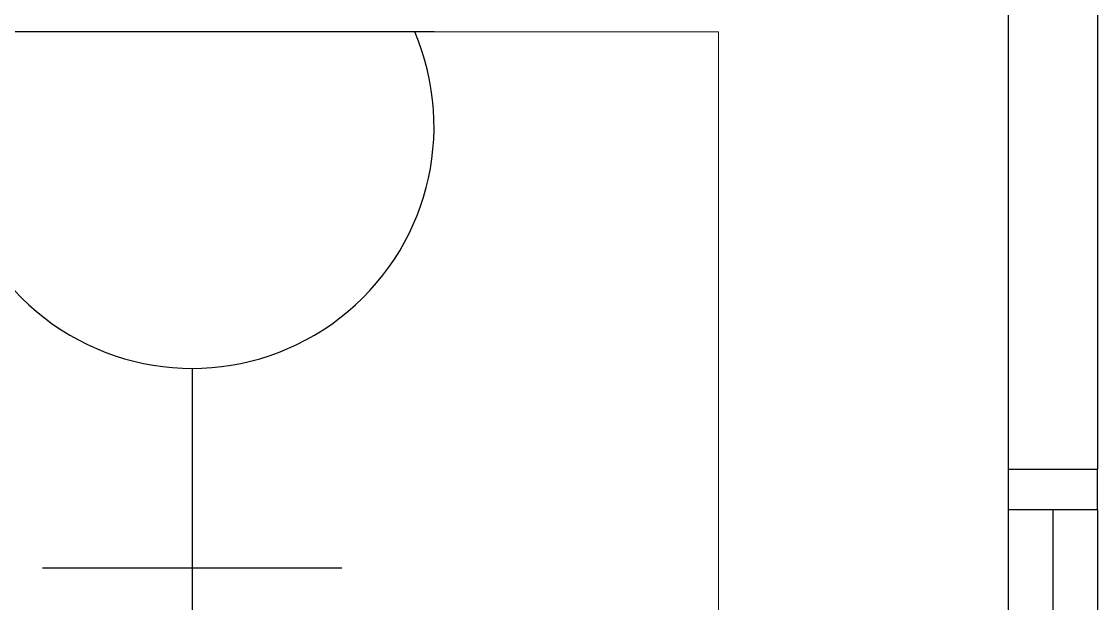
# Model space of a CAD drawing. Header units: inches. Extents: x 16928 to 514628, y -1471 to 241387.
# Drawn here: x 63945 to 65269, y 52608 to 53323 of the extents above; entities that cross this region are included whole.
import ezdxf

# ---------------------------------------------------------------- set-up
doc = ezdxf.new("R2010")
doc.units = ezdxf.units.IN
doc.header["$MEASUREMENT"] = 0
doc.layers.add('1', color=8, linetype='Continuous', lineweight=9)
for name, color, linetype in [('ELECT', 6, 'Continuous'), ('partition', 8, 'Continuous'), ('TB', 8, 'Continuous'), ('WIN', 9, 'Continuous')]:
    doc.layers.add(name, color=color, linetype=linetype)

# ---------------------------------------------------------------- blocks, each defined once
blk = doc.blocks.new('13A SSO 300mm')
at = {"layer": 'ELECT', "color": 6}
for p, q in [((0, 413.8), (0, 904.4)), ((-184, 659.1), (184, 659.1)), ((-297.4, 0), (297.4, 0))]:
    blk.add_line(p, q, dxfattribs=at)
blk.add_arc((0, 116.3), 297.4, 336.9763, 203.0237, dxfattribs=at)

msp = doc.modelspace()

# ---------------------------------------------------------------- linework, layer by layer
at = {"layer": '1'}
msp.add_lwpolyline([(62802.6, 50810.5), (62802.6, 53310.5), (64802.6, 53310.5), (64802.6, 50810.5)], close=True, dxfattribs=at)
at = {"layer": 'partition'}
for p, q in [((65158.6, 56110.5), (65158.6, 52773)), ((65268.6, 56110.5), (65268.6, 52773))]:
    msp.add_line(p, q, dxfattribs=at)
at = {"layer": 'WIN'}
for p, q in [((65158.6, 52773), (65158.6, 52723)), ((65268.6, 52723), (65268.6, 52773)), ((65158.6, 52723), (65158.6, 51773)), ((65213.6, 52723), (65213.6, 51773)), ((65268.6, 52723), (65268.6, 51773))]:
    msp.add_line(p, q, dxfattribs=at)
for points in [[(65158.6, 52773), (65268.6, 52773)], [(65268.6, 52723), (65158.6, 52723)]]:
    msp.add_lwpolyline(points, dxfattribs=at)

# ---------------------------------------------------------------- block references
at = {"layer": 'TB', "color": 6, "linetype": 'Continuous', "rotation": 180}
msp.add_blockref('13A SSO 300mm', (64155.3, 53310.5), dxfattribs=at)

doc.saveas('drawing.dxf')
